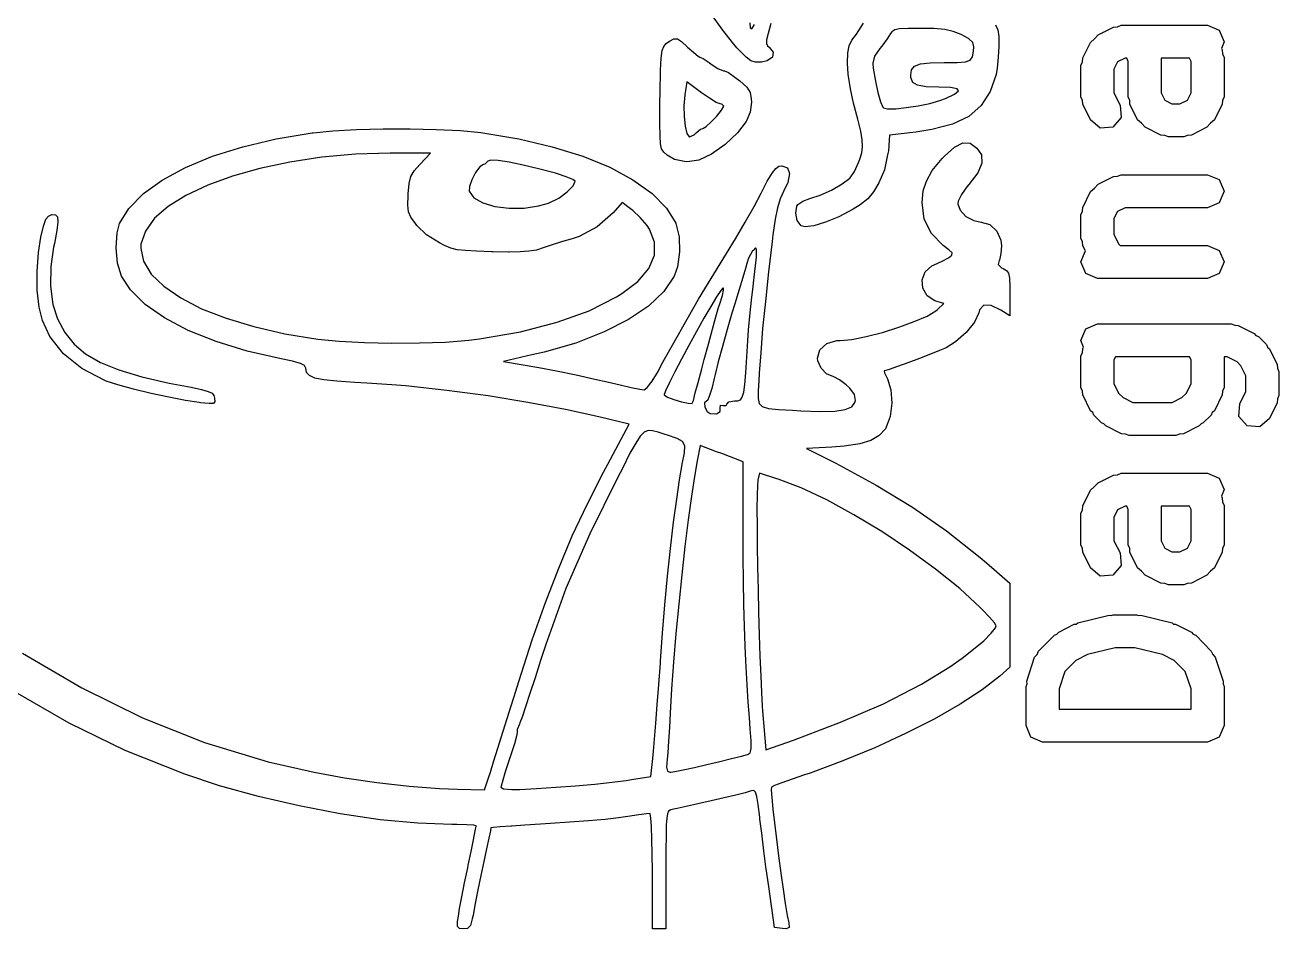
# Model space of a CAD drawing. Extents: x 93.8 to 150, y -109.7 to -90.2.
# Drawn here: x 105.381 to 109.18, y -109.698 to -106.959 of the extents above; entities that cross this region are included whole.
import ezdxf

# ---------------------------------------------------------------- set-up
doc = ezdxf.new("R2010")
doc.units = 0
doc.layers.add('BLACK', color=7, linetype='CONTINUOUS')

msp = doc.modelspace()

# ---------------------------------------------------------------- linework, layer by layer
at = {"layer": 'BLACK', "linetype": 'CONTINUOUS'}
for p, q in [((107.495, -106.975), (107.451, -106.913)), ((107.577, -106.953), (107.578, -106.968)), ((107.583, -106.971), (107.591, -106.958)), ((107.641, -106.955), (107.633, -106.985)), ((107.9, -106.987), (107.921, -106.954)), ((108.321, -106.959), (108.328, -106.974)), ((108.679, -106.966), (108.691, -106.965)), ((108.691, -106.965), (108.702, -106.96)), ((108.702, -106.96), (108.964, -106.96)), ((108.964, -106.96), (108.999, -106.975)), ((107.334, -107.008), (107.347, -107.001)), ((107.347, -107.001), (107.358, -107.001)), ((107.358, -107.001), (107.37, -107.009)), ((107.525, -107.012), (107.495, -106.975)), ((107.578, -106.968), (107.579, -106.969)), ((107.579, -106.969), (107.583, -106.971)), ((107.633, -106.985), (107.628, -107.004)), ((107.886, -107.005), (107.9, -106.987)), ((107.993, -107.001), (107.977, -107.023)), ((108.003, -106.985), (107.993, -107.001)), ((108.007, -106.98), (108.003, -106.985)), ((108.016, -106.974), (108.007, -106.98)), ((108.031, -106.971), (108.016, -106.974)), ((108.057, -106.97), (108.031, -106.971)), ((108.095, -106.97), (108.057, -106.97)), ((108.135, -106.97), (108.095, -106.97)), ((108.168, -106.973), (108.135, -106.97)), ((108.193, -106.979), (108.168, -106.973)), ((108.217, -106.988), (108.193, -106.979)), ((108.24, -107), (108.217, -106.988)), ((108.253, -107.012), (108.24, -107)), ((108.328, -106.974), (108.331, -106.994)), ((108.331, -106.994), (108.331, -107.023)), ((108.609, -107.012), (108.621, -107.001)), ((108.621, -107.001), (108.632, -106.989)), ((108.632, -106.989), (108.679, -106.966)), ((108.999, -106.975), (109.014, -107.01)), ((107.309, -107.06), (107.312, -107.037)), ((107.312, -107.037), (107.317, -107.024)), ((107.317, -107.024), (107.324, -107.015)), ((107.324, -107.015), (107.334, -107.008)), ((107.37, -107.009), (107.388, -107.026)), ((107.388, -107.026), (107.407, -107.043)), ((107.538, -107.028), (107.525, -107.012)), ((107.546, -107.037), (107.538, -107.028)), ((107.566, -107.057), (107.546, -107.037)), ((107.628, -107.004), (107.628, -107.015)), ((107.628, -107.015), (107.631, -107.022)), ((107.631, -107.022), (107.636, -107.026)), ((107.636, -107.026), (107.648, -107.042)), ((107.874, -107.044), (107.878, -107.022)), ((107.878, -107.022), (107.886, -107.005)), ((107.971, -107.03), (107.955, -107.054)), ((107.977, -107.023), (107.971, -107.03)), ((108.252, -107.056), (108.255, -107.039)), ((108.256, -107.025), (108.253, -107.012)), ((108.255, -107.039), (108.256, -107.025)), ((108.331, -107.023), (108.329, -107.057)), ((108.586, -107.059), (108.609, -107.012)), ((109.014, -107.01), (109.006, -107.03)), ((109.006, -107.03), (109.008, -107.035)), ((109.008, -107.035), (109.009, -107.047)), ((107.307, -107.096), (107.309, -107.06)), ((107.407, -107.043), (107.421, -107.054)), ((107.421, -107.054), (107.426, -107.057)), ((107.426, -107.057), (107.436, -107.061)), ((107.436, -107.061), (107.454, -107.073)), ((107.454, -107.073), (107.46, -107.078)), ((107.46, -107.078), (107.48, -107.091)), ((107.58, -107.068), (107.566, -107.057)), ((107.583, -107.069), (107.58, -107.068)), ((107.594, -107.072), (107.583, -107.069)), ((107.612, -107.072), (107.594, -107.072)), ((107.63, -107.068), (107.612, -107.072)), ((107.646, -107.057), (107.63, -107.068)), ((107.648, -107.042), (107.646, -107.057)), ((107.873, -107.075), (107.874, -107.044)), ((107.875, -107.108), (107.873, -107.075)), ((107.955, -107.054), (107.95, -107.075)), ((107.95, -107.075), (107.951, -107.09)), ((108.076, -107.084), (108.094, -107.077)), ((108.094, -107.077), (108.123, -107.074)), ((108.123, -107.074), (108.166, -107.073)), ((108.166, -107.073), (108.166, -107.073)), ((108.166, -107.073), (108.205, -107.073)), ((108.205, -107.073), (108.23, -107.071)), ((108.23, -107.071), (108.245, -107.066)), ((108.245, -107.066), (108.252, -107.056)), ((108.329, -107.057), (108.326, -107.09)), ((108.58, -107.082), (108.585, -107.071)), ((108.585, -107.071), (108.586, -107.059)), ((108.691, -107.071), (108.68, -107.093)), ((108.714, -107.06), (108.691, -107.071)), ((108.719, -107.06), (108.714, -107.06)), ((108.723, -107.07), (108.719, -107.06)), ((108.723, -107.177), (108.723, -107.07)), ((108.823, -107.06), (108.823, -107.165)), ((108.909, -107.06), (108.823, -107.06)), ((108.914, -107.07), (108.909, -107.06)), ((108.914, -107.165), (108.914, -107.07)), ((109.009, -107.047), (109.014, -107.058)), ((109.014, -107.058), (109.014, -107.177)), ((107.305, -107.154), (107.306, -107.107)), ((107.306, -107.107), (107.307, -107.096)), ((107.48, -107.091), (107.497, -107.098)), ((107.497, -107.098), (107.5, -107.098)), ((107.5, -107.098), (107.513, -107.103)), ((107.513, -107.103), (107.532, -107.117)), ((107.532, -107.117), (107.547, -107.128)), ((107.882, -107.153), (107.875, -107.108)), ((107.951, -107.09), (107.958, -107.129)), ((108.065, -107.111), (108.067, -107.095)), ((108.065, -107.118), (108.065, -107.111)), ((108.067, -107.095), (108.076, -107.084)), ((108.323, -107.109), (108.305, -107.161)), ((108.326, -107.09), (108.323, -107.109)), ((108.58, -107.177), (108.58, -107.082)), ((108.68, -107.093), (108.68, -107.165)), ((107.304, -107.205), (107.305, -107.154)), ((107.386, -107.131), (107.38, -107.171)), ((107.431, -107.165), (107.386, -107.131)), ((107.547, -107.128), (107.568, -107.148)), ((107.568, -107.148), (107.578, -107.164)), ((107.891, -107.196), (107.882, -107.153)), ((107.958, -107.129), (107.965, -107.164)), ((108.071, -107.133), (108.065, -107.118)), ((108.085, -107.142), (108.071, -107.133)), ((108.111, -107.147), (108.085, -107.142)), ((108.15, -107.148), (108.111, -107.147)), ((108.185, -107.149), (108.15, -107.148)), ((108.205, -107.153), (108.185, -107.149)), ((108.209, -107.159), (108.205, -107.153)), ((107.38, -107.171), (107.377, -107.204)), ((107.455, -107.181), (107.431, -107.165)), ((107.475, -107.194), (107.455, -107.181)), ((107.578, -107.164), (107.581, -107.183)), ((107.582, -107.193), (107.578, -107.223)), ((107.581, -107.183), (107.582, -107.193)), ((107.965, -107.164), (107.973, -107.192)), ((107.973, -107.192), (107.98, -107.208)), ((108.122, -107.197), (108.153, -107.188)), ((108.153, -107.188), (108.17, -107.182)), ((108.17, -107.182), (108.197, -107.169)), ((108.197, -107.169), (108.209, -107.159)), ((108.305, -107.161), (108.278, -107.203)), ((108.585, -107.188), (108.58, -107.177)), ((108.586, -107.199), (108.585, -107.188)), ((108.68, -107.165), (108.699, -107.202)), ((108.728, -107.188), (108.723, -107.177)), ((108.728, -107.199), (108.728, -107.188)), ((108.823, -107.165), (108.834, -107.187)), ((108.834, -107.187), (108.856, -107.198)), ((108.88, -107.198), (108.903, -107.187)), ((108.903, -107.187), (108.914, -107.165)), ((109.009, -107.188), (109.008, -107.199)), ((109.014, -107.177), (109.009, -107.188)), ((107.304, -107.252), (107.304, -107.205)), ((107.377, -107.204), (107.378, -107.237)), ((107.487, -107.198), (107.475, -107.194)), ((107.477, -107.235), (107.491, -107.217)), ((107.492, -107.199), (107.487, -107.198)), ((107.491, -107.217), (107.498, -107.205)), ((107.498, -107.205), (107.492, -107.199)), ((107.498, -107.205), (107.498, -107.205)), ((107.578, -107.223), (107.567, -107.25)), ((107.904, -107.245), (107.891, -107.196)), ((107.98, -107.208), (107.982, -107.21)), ((107.982, -107.21), (107.994, -107.213)), ((107.994, -107.213), (108.019, -107.213)), ((108.019, -107.213), (108.051, -107.209)), ((108.051, -107.209), (108.087, -107.204)), ((108.087, -107.204), (108.122, -107.197)), ((108.278, -107.203), (108.241, -107.236)), ((108.609, -107.247), (108.586, -107.199)), ((108.699, -107.202), (108.702, -107.24)), ((108.752, -107.247), (108.728, -107.199)), ((108.856, -107.198), (108.88, -107.198)), ((109.008, -107.199), (108.985, -107.247)), ((107.304, -107.259), (107.304, -107.252)), ((107.305, -107.295), (107.304, -107.259)), ((107.378, -107.237), (107.381, -107.266)), ((107.381, -107.266), (107.386, -107.288)), ((107.435, -107.273), (107.445, -107.267)), ((107.445, -107.267), (107.46, -107.253)), ((107.46, -107.253), (107.477, -107.235)), ((107.566, -107.252), (107.54, -107.286)), ((107.567, -107.25), (107.566, -107.252)), ((107.913, -107.281), (107.904, -107.245)), ((108.191, -107.26), (108.129, -107.276)), ((108.241, -107.236), (108.191, -107.26)), ((108.638, -107.272), (108.609, -107.247)), ((108.677, -107.269), (108.638, -107.272)), ((108.702, -107.24), (108.677, -107.269)), ((108.764, -107.257), (108.752, -107.247)), ((108.775, -107.269), (108.764, -107.257)), ((108.822, -107.293), (108.775, -107.269)), ((108.962, -107.269), (108.915, -107.293)), ((108.973, -107.257), (108.962, -107.269)), ((108.985, -107.247), (108.973, -107.257)), ((106.041, -107.328), (106.142, -107.304)), ((106.142, -107.304), (106.251, -107.286)), ((106.251, -107.286), (106.254, -107.286)), ((106.254, -107.286), (106.314, -107.28)), ((106.314, -107.28), (106.386, -107.276)), ((106.386, -107.276), (106.466, -107.274)), ((106.466, -107.274), (106.548, -107.274)), ((106.548, -107.274), (106.627, -107.276)), ((106.627, -107.276), (106.701, -107.279)), ((106.701, -107.279), (106.762, -107.285)), ((106.762, -107.285), (106.768, -107.286)), ((106.768, -107.286), (106.877, -107.304)), ((106.877, -107.304), (106.978, -107.328)), ((107.307, -107.319), (107.305, -107.295)), ((107.386, -107.288), (107.393, -107.298)), ((107.393, -107.298), (107.394, -107.298)), ((107.394, -107.298), (107.408, -107.292)), ((107.408, -107.292), (107.415, -107.286)), ((107.415, -107.286), (107.428, -107.275)), ((107.428, -107.275), (107.435, -107.273)), ((107.54, -107.286), (107.502, -107.321)), ((107.917, -107.307), (107.913, -107.281)), ((107.918, -107.328), (107.917, -107.307)), ((108, -107.293), (107.997, -107.341)), ((108.08, -107.284), (108, -107.293)), ((108.129, -107.276), (108.08, -107.284)), ((108.834, -107.294), (108.822, -107.293)), ((108.845, -107.298), (108.834, -107.294)), ((108.892, -107.298), (108.845, -107.298)), ((108.903, -107.294), (108.892, -107.298)), ((108.915, -107.293), (108.903, -107.294)), ((105.949, -107.357), (106.041, -107.328)), ((106.978, -107.328), (107.071, -107.357)), ((107.31, -107.334), (107.307, -107.319)), ((107.317, -107.345), (107.31, -107.334)), ((107.327, -107.354), (107.317, -107.345)), ((107.502, -107.321), (107.461, -107.351)), ((107.916, -107.347), (107.918, -107.328)), ((107.997, -107.341), (107.994, -107.353)), ((108.167, -107.357), (108.197, -107.329)), ((108.197, -107.329), (108.222, -107.316)), ((108.222, -107.316), (108.245, -107.317)), ((108.245, -107.317), (108.265, -107.332)), ((108.265, -107.332), (108.279, -107.353)), ((105.867, -107.391), (105.949, -107.357)), ((106.184, -107.375), (106.093, -107.394)), ((106.281, -107.36), (106.184, -107.375)), ((106.383, -107.351), (106.281, -107.36)), ((106.488, -107.348), (106.383, -107.351)), ((106.61, -107.348), (106.488, -107.348)), ((106.56, -107.401), (106.577, -107.382)), ((106.577, -107.382), (106.578, -107.381)), ((106.578, -107.381), (106.61, -107.348)), ((106.77, -107.382), (106.759, -107.389)), ((106.774, -107.381), (106.77, -107.382)), ((106.783, -107.372), (106.774, -107.381)), ((106.792, -107.369), (106.783, -107.372)), ((106.815, -107.37), (106.792, -107.369)), ((106.848, -107.375), (106.815, -107.37)), ((106.89, -107.384), (106.848, -107.375)), ((107.071, -107.357), (107.153, -107.39)), ((107.349, -107.367), (107.327, -107.354)), ((107.384, -107.374), (107.349, -107.367)), ((107.394, -107.373), (107.384, -107.374)), ((107.423, -107.369), (107.394, -107.373)), ((107.461, -107.351), (107.423, -107.369)), ((107.894, -107.403), (107.906, -107.376)), ((107.906, -107.376), (107.91, -107.366)), ((107.91, -107.366), (107.916, -107.347)), ((107.994, -107.353), (107.985, -107.398)), ((108.13, -107.4), (108.16, -107.364)), ((108.16, -107.364), (108.167, -107.357)), ((108.28, -107.378), (108.268, -107.407)), ((108.279, -107.353), (108.28, -107.378)), ((105.797, -107.429), (105.867, -107.391)), ((106.01, -107.417), (105.935, -107.445)), ((106.093, -107.394), (106.01, -107.417)), ((106.545, -107.439), (106.55, -107.418)), ((106.55, -107.418), (106.56, -107.401)), ((106.746, -107.406), (106.735, -107.428)), ((106.759, -107.389), (106.746, -107.406)), ((106.937, -107.395), (106.89, -107.384)), ((106.988, -107.408), (106.937, -107.395)), ((106.994, -107.41), (106.988, -107.408)), ((107.021, -107.419), (106.994, -107.41)), ((107.041, -107.427), (107.021, -107.419)), ((107.153, -107.39), (107.223, -107.428)), ((107.63, -107.432), (107.645, -107.408)), ((107.645, -107.408), (107.656, -107.394)), ((107.656, -107.394), (107.665, -107.387)), ((107.665, -107.387), (107.674, -107.386)), ((107.674, -107.386), (107.691, -107.392)), ((107.691, -107.392), (107.697, -107.409)), ((107.697, -107.409), (107.692, -107.436)), ((107.881, -107.422), (107.894, -107.403)), ((107.985, -107.398), (107.968, -107.437)), ((108.112, -107.432), (108.13, -107.4)), ((108.268, -107.407), (108.241, -107.443)), ((108.632, -107.442), (108.679, -107.418)), ((108.679, -107.418), (108.691, -107.417)), ((108.691, -107.417), (108.702, -107.413)), ((108.702, -107.413), (108.964, -107.413)), ((108.964, -107.413), (108.999, -107.427)), ((105.74, -107.47), (105.797, -107.429)), ((105.935, -107.445), (105.869, -107.476)), ((106.542, -107.471), (106.545, -107.439)), ((106.728, -107.449), (106.727, -107.463)), ((106.735, -107.428), (106.728, -107.449)), ((107.024, -107.465), (107.042, -107.447)), ((107.048, -107.432), (107.041, -107.427)), ((107.042, -107.447), (107.048, -107.432)), ((107.223, -107.428), (107.281, -107.47)), ((107.611, -107.469), (107.63, -107.432)), ((107.692, -107.436), (107.679, -107.464)), ((107.825, -107.46), (107.857, -107.441)), ((107.857, -107.441), (107.88, -107.423)), ((107.88, -107.423), (107.881, -107.422)), ((107.968, -107.437), (107.952, -107.465)), ((108.102, -107.462), (108.112, -107.432)), ((108.235, -107.45), (108.218, -107.473)), ((108.241, -107.443), (108.235, -107.45)), ((108.609, -107.464), (108.621, -107.454)), ((108.621, -107.454), (108.632, -107.442)), ((108.999, -107.427), (109.014, -107.463)), ((105.696, -107.515), (105.74, -107.47)), ((105.869, -107.476), (105.815, -107.509)), ((106.541, -107.505), (106.542, -107.476)), ((106.542, -107.476), (106.542, -107.471)), ((106.727, -107.463), (106.741, -107.483)), ((106.741, -107.483), (106.768, -107.498)), ((106.967, -107.499), (106.998, -107.484)), ((106.998, -107.484), (107.024, -107.465)), ((107.19, -107.497), (107.163, -107.528)), ((107.216, -107.516), (107.19, -107.497)), ((107.281, -107.47), (107.325, -107.514)), ((107.59, -107.509), (107.611, -107.469)), ((107.669, -107.486), (107.661, -107.513)), ((107.679, -107.464), (107.669, -107.486)), ((107.723, -107.503), (107.738, -107.493)), ((107.738, -107.493), (107.759, -107.485)), ((107.759, -107.485), (107.79, -107.475)), ((107.79, -107.475), (107.825, -107.46)), ((107.935, -107.486), (107.911, -107.504)), ((107.952, -107.465), (107.935, -107.486)), ((108.099, -107.497), (108.102, -107.462)), ((108.105, -107.548), (108.099, -107.497)), ((108.099, -107.497), (108.099, -107.497)), ((108.208, -107.493), (108.207, -107.501)), ((108.218, -107.473), (108.208, -107.493)), ((108.586, -107.512), (108.609, -107.464)), ((109.014, -107.463), (108.999, -107.498)), ((105.452, -107.538), (105.461, -107.534)), ((105.461, -107.534), (105.463, -107.533)), ((105.463, -107.533), (105.474, -107.534)), ((105.474, -107.534), (105.48, -107.54)), ((105.668, -107.561), (105.696, -107.515)), ((105.815, -107.509), (105.774, -107.545)), ((106.543, -107.525), (106.541, -107.505)), ((106.55, -107.542), (106.543, -107.525)), ((106.768, -107.498), (106.805, -107.509)), ((106.805, -107.509), (106.848, -107.514)), ((106.848, -107.514), (106.893, -107.514)), ((106.893, -107.514), (106.937, -107.507)), ((106.937, -107.507), (106.967, -107.499)), ((107.163, -107.528), (107.115, -107.571)), ((107.223, -107.521), (107.216, -107.516)), ((107.245, -107.543), (107.223, -107.521)), ((107.325, -107.514), (107.353, -107.56)), ((107.563, -107.557), (107.59, -107.509)), ((107.661, -107.513), (107.654, -107.548)), ((107.716, -107.529), (107.72, -107.508)), ((107.721, -107.552), (107.716, -107.529)), ((107.72, -107.508), (107.723, -107.503)), ((107.89, -107.517), (107.847, -107.54)), ((107.911, -107.504), (107.89, -107.517)), ((108.207, -107.501), (108.214, -107.52)), ((108.214, -107.52), (108.232, -107.539)), ((108.58, -107.534), (108.585, -107.523)), ((108.58, -107.605), (108.58, -107.534)), ((108.585, -107.523), (108.586, -107.512)), ((108.691, -107.524), (108.68, -107.546)), ((108.714, -107.513), (108.691, -107.524)), ((108.964, -107.513), (108.714, -107.513)), ((108.999, -107.498), (108.964, -107.513)), ((105.429, -107.602), (105.437, -107.569)), ((105.437, -107.569), (105.444, -107.548)), ((105.444, -107.548), (105.452, -107.538)), ((105.481, -107.556), (105.478, -107.582)), ((105.48, -107.54), (105.481, -107.556)), ((105.66, -107.589), (105.668, -107.561)), ((105.774, -107.545), (105.746, -107.584)), ((106.564, -107.561), (106.55, -107.542)), ((106.568, -107.567), (106.564, -107.561)), ((106.598, -107.595), (106.568, -107.567)), ((107.115, -107.571), (107.06, -107.6)), ((107.266, -107.567), (107.245, -107.543)), ((107.273, -107.578), (107.266, -107.567)), ((107.353, -107.56), (107.353, -107.561)), ((107.353, -107.561), (107.363, -107.601)), ((107.534, -107.607), (107.563, -107.557)), ((107.654, -107.548), (107.647, -107.595)), ((107.733, -107.568), (107.721, -107.552)), ((107.745, -107.571), (107.733, -107.568)), ((107.771, -107.568), (107.745, -107.571)), ((107.806, -107.557), (107.771, -107.568)), ((107.847, -107.54), (107.806, -107.557)), ((108.127, -107.591), (108.105, -107.548)), ((108.232, -107.539), (108.256, -107.552)), ((108.256, -107.552), (108.278, -107.557)), ((108.278, -107.557), (108.304, -107.564)), ((108.304, -107.564), (108.325, -107.584)), ((108.68, -107.546), (108.68, -107.594)), ((105.422, -107.649), (105.429, -107.602)), ((105.478, -107.582), (105.471, -107.621)), ((105.657, -107.634), (105.66, -107.589)), ((105.746, -107.584), (105.732, -107.623)), ((106.637, -107.619), (106.598, -107.595)), ((107.039, -107.607), (107.01, -107.615)), ((107.06, -107.6), (107.039, -107.607)), ((107.288, -107.617), (107.273, -107.578)), ((107.363, -107.601), (107.364, -107.647)), ((107.506, -107.652), (107.534, -107.607)), ((107.647, -107.595), (107.645, -107.615)), ((108.163, -107.627), (108.127, -107.591)), ((108.325, -107.584), (108.338, -107.611)), ((108.338, -107.611), (108.34, -107.628)), ((108.585, -107.616), (108.58, -107.605)), ((108.68, -107.594), (108.695, -107.623)), ((105.418, -107.706), (105.422, -107.649)), ((105.468, -107.632), (105.46, -107.691)), ((105.471, -107.621), (105.468, -107.632)), ((105.661, -107.681), (105.657, -107.634)), ((105.732, -107.623), (105.732, -107.636)), ((105.732, -107.636), (105.74, -107.675)), ((106.652, -107.627), (106.637, -107.619)), ((106.671, -107.635), (106.652, -107.627)), ((106.691, -107.64), (106.671, -107.635)), ((106.716, -107.643), (106.691, -107.64)), ((106.749, -107.645), (106.716, -107.643)), ((106.795, -107.647), (106.749, -107.645)), ((106.799, -107.647), (106.795, -107.647)), ((106.846, -107.648), (106.799, -107.647)), ((106.848, -107.648), (106.846, -107.648)), ((106.881, -107.647), (106.848, -107.648)), ((106.908, -107.645), (106.881, -107.647)), ((106.931, -107.641), (106.908, -107.645)), ((106.954, -107.633), (106.931, -107.641)), ((106.975, -107.626), (106.954, -107.633)), ((107.01, -107.615), (106.975, -107.626)), ((107.288, -107.657), (107.288, -107.617)), ((107.364, -107.647), (107.358, -107.692)), ((107.585, -107.644), (107.573, -107.666)), ((107.587, -107.642), (107.585, -107.644)), ((107.594, -107.634), (107.587, -107.642)), ((107.597, -107.638), (107.594, -107.634)), ((107.597, -107.657), (107.597, -107.638)), ((107.645, -107.615), (107.634, -107.707)), ((108.18, -107.64), (108.163, -107.627)), ((108.19, -107.65), (108.18, -107.64)), ((108.34, -107.628), (108.338, -107.652)), ((108.58, -107.677), (108.594, -107.644)), ((108.586, -107.628), (108.585, -107.616)), ((108.594, -107.644), (108.586, -107.628)), ((108.695, -107.623), (108.699, -107.627)), ((108.699, -107.627), (108.964, -107.627)), ((108.964, -107.627), (108.999, -107.642)), ((108.999, -107.642), (109.014, -107.677)), ((105.674, -107.72), (105.661, -107.681)), ((105.74, -107.675), (105.763, -107.714)), ((107.271, -107.697), (107.288, -107.657)), ((107.422, -107.79), (107.506, -107.652)), ((107.568, -107.682), (107.564, -107.697)), ((107.573, -107.666), (107.568, -107.682)), ((107.594, -107.689), (107.597, -107.663)), ((107.597, -107.663), (107.597, -107.657)), ((108.128, -107.689), (108.136, -107.686)), ((108.136, -107.686), (108.16, -107.675)), ((108.16, -107.675), (108.179, -107.665)), ((108.179, -107.665), (108.189, -107.657)), ((108.189, -107.657), (108.19, -107.65)), ((108.332, -107.673), (108.329, -107.685)), ((108.329, -107.685), (108.34, -107.695)), ((108.333, -107.672), (108.332, -107.673)), ((108.338, -107.652), (108.333, -107.672)), ((108.595, -107.712), (108.58, -107.677)), ((109.014, -107.677), (108.999, -107.712)), ((105.418, -107.763), (105.418, -107.706)), ((105.46, -107.691), (105.459, -107.751)), ((105.701, -107.762), (105.674, -107.72)), ((105.763, -107.714), (105.802, -107.751)), ((107.238, -107.736), (107.271, -107.697)), ((107.348, -107.72), (107.317, -107.767)), ((107.358, -107.692), (107.348, -107.72)), ((107.556, -107.724), (107.545, -107.761)), ((107.564, -107.697), (107.556, -107.724)), ((107.586, -107.761), (107.59, -107.723)), ((107.59, -107.723), (107.594, -107.689)), ((107.634, -107.707), (107.625, -107.797)), ((108.099, -107.731), (108.108, -107.707)), ((108.108, -107.707), (108.128, -107.689)), ((108.34, -107.695), (108.345, -107.697)), ((108.345, -107.697), (108.355, -107.703)), ((108.355, -107.703), (108.361, -107.711)), ((108.361, -107.711), (108.364, -107.726)), ((108.63, -107.727), (108.595, -107.712)), ((108.999, -107.712), (108.964, -107.727)), ((105.424, -107.814), (105.418, -107.763)), ((105.459, -107.751), (105.466, -107.806)), ((105.745, -107.806), (105.701, -107.762)), ((105.802, -107.751), (105.853, -107.786)), ((107.189, -107.773), (107.238, -107.736)), ((107.495, -107.757), (107.489, -107.764)), ((107.494, -107.779), (107.497, -107.763)), ((107.497, -107.757), (107.495, -107.757)), ((107.497, -107.763), (107.497, -107.757)), ((107.545, -107.761), (107.532, -107.804)), ((107.583, -107.784), (107.586, -107.761)), ((108.101, -107.757), (108.099, -107.731)), ((108.114, -107.78), (108.101, -107.757)), ((108.364, -107.726), (108.365, -107.752)), ((108.365, -107.752), (108.365, -107.773)), ((108.964, -107.727), (108.63, -107.727)), ((105.853, -107.786), (105.916, -107.819)), ((107.09, -107.825), (107.173, -107.783)), ((107.173, -107.783), (107.189, -107.773)), ((107.317, -107.767), (107.27, -107.811)), ((107.31, -107.988), (107.422, -107.79)), ((107.476, -107.783), (107.459, -107.812)), ((107.489, -107.764), (107.476, -107.783)), ((107.485, -107.807), (107.494, -107.779)), ((107.578, -107.831), (107.583, -107.784)), ((107.625, -107.797), (107.616, -107.879)), ((108.138, -107.795), (108.114, -107.78)), ((108.165, -107.803), (108.138, -107.795)), ((108.365, -107.773), (108.365, -107.84)), ((105.434, -107.855), (105.424, -107.814)), ((105.466, -107.806), (105.48, -107.85)), ((105.804, -107.847), (105.745, -107.806)), ((105.916, -107.819), (105.991, -107.848)), ((106.993, -107.86), (107.09, -107.825)), ((107.27, -107.811), (107.21, -107.852)), ((107.459, -107.812), (107.438, -107.848)), ((107.474, -107.843), (107.482, -107.815)), ((107.482, -107.815), (107.485, -107.807)), ((107.523, -107.832), (107.508, -107.882)), ((107.532, -107.804), (107.523, -107.832)), ((107.573, -107.883), (107.578, -107.831)), ((108.114, -107.841), (108.141, -107.825)), ((108.141, -107.825), (108.146, -107.821)), ((108.146, -107.821), (108.165, -107.803)), ((108.271, -107.831), (108.258, -107.86)), ((108.273, -107.822), (108.271, -107.831)), ((108.286, -107.808), (108.273, -107.822)), ((108.308, -107.809), (108.286, -107.808)), ((108.338, -107.823), (108.308, -107.809)), ((108.365, -107.84), (108.338, -107.823)), ((105.456, -107.903), (105.434, -107.855)), ((105.48, -107.85), (105.502, -107.891)), ((105.876, -107.885), (105.804, -107.847)), ((105.991, -107.848), (106.075, -107.873)), ((106.075, -107.873), (106.168, -107.895)), ((106.882, -107.889), (106.993, -107.86)), ((107.21, -107.852), (107.136, -107.889)), ((107.438, -107.848), (107.416, -107.888)), ((107.464, -107.881), (107.474, -107.843)), ((107.979, -107.891), (108.029, -107.875)), ((108.029, -107.875), (108.075, -107.858)), ((108.075, -107.858), (108.114, -107.841)), ((108.258, -107.86), (108.233, -107.891)), ((108.595, -107.88), (108.63, -107.865)), ((108.63, -107.865), (109.035, -107.865)), ((109.035, -107.865), (109.046, -107.869)), ((109.046, -107.869), (109.057, -107.87)), ((109.057, -107.87), (109.105, -107.894)), ((105.498, -107.956), (105.456, -107.903)), ((105.502, -107.891), (105.53, -107.926)), ((105.96, -107.918), (105.876, -107.885)), ((106.168, -107.895), (106.268, -107.911)), ((106.268, -107.911), (106.333, -107.917)), ((106.655, -107.92), (106.726, -107.914)), ((106.726, -107.914), (106.758, -107.91)), ((106.758, -107.91), (106.882, -107.889)), ((107.136, -107.889), (107.05, -107.923)), ((107.416, -107.888), (107.392, -107.93)), ((107.452, -107.926), (107.464, -107.881)), ((107.508, -107.882), (107.494, -107.933)), ((107.57, -107.932), (107.573, -107.883)), ((107.616, -107.879), (107.61, -107.953)), ((107.81, -107.924), (107.841, -107.915)), ((107.841, -107.915), (107.851, -107.915)), ((107.851, -107.915), (107.886, -107.912)), ((107.886, -107.912), (107.93, -107.903)), ((107.93, -107.903), (107.979, -107.891)), ((108.233, -107.891), (108.2, -107.919)), ((108.58, -107.915), (108.595, -107.88)), ((108.588, -107.935), (108.58, -107.915)), ((109.105, -107.894), (109.11, -107.9)), ((109.11, -107.9), (109.118, -107.903)), ((109.118, -107.903), (109.142, -107.927)), ((105.53, -107.926), (105.565, -107.956)), ((106.054, -107.947), (105.96, -107.918)), ((106.157, -107.971), (106.054, -107.947)), ((106.333, -107.917), (106.41, -107.921)), ((106.41, -107.921), (106.493, -107.923)), ((106.493, -107.923), (106.576, -107.922)), ((106.576, -107.922), (106.655, -107.92)), ((106.954, -107.951), (106.917, -107.959)), ((107.05, -107.923), (106.954, -107.951)), ((107.392, -107.93), (107.37, -107.972)), ((107.439, -107.973), (107.452, -107.926)), ((107.494, -107.933), (107.481, -107.98)), ((107.568, -107.965), (107.57, -107.932)), ((107.61, -107.953), (107.605, -108.014)), ((107.782, -107.969), (107.789, -107.943)), ((107.789, -107.943), (107.81, -107.924)), ((108.152, -107.945), (108.124, -107.957)), ((108.172, -107.937), (108.152, -107.945)), ((108.2, -107.919), (108.172, -107.937)), ((108.58, -107.963), (108.585, -107.952)), ((108.585, -107.952), (108.586, -107.94)), ((108.586, -107.94), (108.588, -107.935)), ((109.142, -107.927), (109.145, -107.935)), ((109.145, -107.935), (109.151, -107.94)), ((109.151, -107.94), (109.175, -107.988)), ((105.553, -108), (105.498, -107.956)), ((105.565, -107.956), (105.61, -107.982)), ((105.61, -107.982), (105.666, -108.004)), ((106.192, -107.978), (106.157, -107.971)), ((106.216, -107.985), (106.192, -107.978)), ((106.228, -107.991), (106.216, -107.985)), ((106.232, -107.999), (106.228, -107.991)), ((106.917, -107.959), (106.831, -107.979)), ((106.831, -107.979), (106.938, -107.997)), ((107.299, -108.009), (107.31, -107.988)), ((107.37, -107.972), (107.35, -108.01)), ((107.432, -108.001), (107.439, -107.973)), ((107.481, -107.98), (107.472, -108.018)), ((107.565, -108.013), (107.568, -107.965)), ((107.783, -107.977), (107.782, -107.969)), ((107.793, -107.999), (107.783, -107.977)), ((108.056, -107.983), (108.024, -107.994)), ((108.091, -107.97), (108.056, -107.983)), ((108.124, -107.957), (108.091, -107.97)), ((108.58, -108.058), (108.58, -107.963)), ((108.685, -107.965), (108.68, -107.974)), ((108.68, -107.974), (108.68, -108.046)), ((108.909, -107.965), (108.685, -107.965)), ((108.914, -107.974), (108.909, -107.965)), ((108.914, -108.046), (108.914, -107.974)), ((109.023, -107.965), (109.014, -107.965)), ((109.014, -107.965), (109.014, -108.058)), ((109.053, -107.98), (109.023, -107.965)), ((109.065, -107.992), (109.053, -107.98)), ((109.175, -107.988), (109.176, -107.999)), ((105.621, -108.035), (105.553, -108)), ((105.666, -108.004), (105.735, -108.025)), ((105.735, -108.025), (105.818, -108.044)), ((106.234, -108.012), (106.232, -107.999)), ((106.232, -107.999), (106.232, -107.999)), ((106.243, -108.021), (106.234, -108.012)), ((106.259, -108.029), (106.243, -108.021)), ((106.287, -108.034), (106.259, -108.029)), ((106.938, -107.997), (106.991, -108.007)), ((106.991, -108.007), (107.051, -108.019)), ((107.051, -108.019), (107.108, -108.032)), ((107.281, -108.038), (107.299, -108.009)), ((107.35, -108.01), (107.334, -108.042)), ((107.421, -108.042), (107.432, -108.001)), ((107.472, -108.018), (107.469, -108.03)), ((107.562, -108.048), (107.565, -108.013)), ((107.605, -108.014), (107.604, -108.037)), ((107.809, -108.016), (107.793, -107.999)), ((107.827, -108.023), (107.809, -108.016)), ((107.832, -108.025), (107.827, -108.023)), ((107.849, -108.034), (107.832, -108.025)), ((107.985, -108.007), (107.984, -108.007)), ((107.984, -108.007), (107.985, -108.013)), ((107.999, -108.003), (107.985, -108.007)), ((107.985, -108.013), (107.993, -108.029)), ((107.993, -108.029), (107.994, -108.031)), ((108.024, -107.994), (107.999, -108.003)), ((109.08, -108.022), (109.065, -107.992)), ((109.08, -108.07), (109.08, -108.022)), ((109.176, -107.999), (109.18, -108.01)), ((109.18, -108.01), (109.18, -108.082)), ((105.627, -108.038), (105.621, -108.035)), ((105.663, -108.05), (105.627, -108.038)), ((105.71, -108.063), (105.663, -108.05)), ((105.763, -108.076), (105.71, -108.063)), ((105.818, -108.044), (105.84, -108.048)), ((105.84, -108.048), (105.885, -108.057)), ((105.885, -108.057), (105.916, -108.064)), ((105.916, -108.064), (105.936, -108.07)), ((106.326, -108.038), (106.287, -108.034)), ((106.38, -108.042), (106.326, -108.038)), ((106.417, -108.044), (106.38, -108.042)), ((106.493, -108.05), (106.417, -108.044)), ((106.535, -108.053), (106.493, -108.05)), ((106.659, -108.067), (106.535, -108.053)), ((106.784, -108.083), (106.659, -108.067)), ((107.108, -108.032), (107.145, -108.04)), ((107.145, -108.04), (107.184, -108.05)), ((107.184, -108.05), (107.218, -108.058)), ((107.218, -108.058), (107.244, -108.063)), ((107.244, -108.063), (107.257, -108.065)), ((107.257, -108.065), (107.266, -108.058)), ((107.257, -108.065), (107.257, -108.065)), ((107.266, -108.058), (107.281, -108.038)), ((107.323, -108.066), (107.318, -108.079)), ((107.334, -108.042), (107.323, -108.066)), ((107.412, -108.074), (107.421, -108.042)), ((107.462, -108.061), (107.454, -108.085)), ((107.469, -108.03), (107.462, -108.061)), ((107.559, -108.072), (107.562, -108.048)), ((107.604, -108.037), (107.602, -108.068)), ((107.869, -108.05), (107.849, -108.034)), ((107.88, -108.06), (107.869, -108.05)), ((107.894, -108.079), (107.88, -108.06)), ((107.994, -108.031), (108.004, -108.065)), ((108.004, -108.065), (108.007, -108.105)), ((108.585, -108.069), (108.58, -108.058)), ((108.68, -108.046), (108.695, -108.076)), ((108.899, -108.076), (108.914, -108.046)), ((109.014, -108.058), (109.009, -108.069)), ((105.817, -108.087), (105.763, -108.076)), ((105.867, -108.097), (105.817, -108.087)), ((105.909, -108.103), (105.867, -108.097)), ((105.913, -108.104), (105.909, -108.103)), ((105.939, -108.106), (105.913, -108.104)), ((105.936, -108.07), (105.948, -108.075)), ((105.948, -108.075), (105.953, -108.082)), ((105.956, -108.1), (105.952, -108.106)), ((105.953, -108.082), (105.955, -108.09)), ((105.955, -108.09), (105.956, -108.1)), ((106.905, -108.103), (106.784, -108.083)), ((107.019, -108.124), (106.905, -108.103)), ((107.318, -108.079), (107.318, -108.08)), ((107.318, -108.08), (107.328, -108.087)), ((107.328, -108.087), (107.347, -108.094)), ((107.347, -108.094), (107.37, -108.101)), ((107.37, -108.101), (107.39, -108.105)), ((107.39, -108.105), (107.402, -108.106)), ((107.402, -108.105), (107.406, -108.097)), ((107.402, -108.106), (107.402, -108.105)), ((107.406, -108.097), (107.412, -108.074)), ((107.447, -108.098), (107.44, -108.104)), ((107.44, -108.104), (107.441, -108.117)), ((107.449, -108.097), (107.447, -108.098)), ((107.454, -108.085), (107.449, -108.097)), ((107.507, -108.108), (107.514, -108.101)), ((107.514, -108.101), (107.531, -108.098)), ((107.531, -108.098), (107.541, -108.098)), ((107.541, -108.098), (107.549, -108.095)), ((107.549, -108.095), (107.554, -108.087)), ((107.554, -108.087), (107.559, -108.072)), ((107.602, -108.068), (107.602, -108.091)), ((107.602, -108.091), (107.605, -108.106)), ((107.886, -108.116), (107.895, -108.103)), ((107.897, -108.097), (107.894, -108.079)), ((107.895, -108.103), (107.897, -108.097)), ((108.007, -108.105), (108.002, -108.145)), ((108.586, -108.08), (108.585, -108.069)), ((108.609, -108.128), (108.586, -108.08)), ((108.695, -108.076), (108.708, -108.088)), ((108.708, -108.088), (108.737, -108.103)), ((108.737, -108.103), (108.857, -108.103)), ((108.857, -108.103), (108.886, -108.088)), ((108.886, -108.088), (108.899, -108.076)), ((109.008, -108.08), (108.985, -108.128)), ((109.009, -108.069), (109.008, -108.08)), ((109.062, -108.107), (109.08, -108.07)), ((109.175, -108.104), (109.151, -108.152)), ((109.176, -108.092), (109.175, -108.104)), ((109.18, -108.082), (109.176, -108.092)), ((105.952, -108.106), (105.939, -108.106)), ((107.12, -108.146), (107.019, -108.124)), ((107.441, -108.117), (107.448, -108.13)), ((107.448, -108.13), (107.457, -108.136)), ((107.457, -108.136), (107.476, -108.137)), ((107.476, -108.137), (107.487, -108.13)), ((107.487, -108.119), (107.488, -108.111)), ((107.487, -108.13), (107.487, -108.119)), ((107.488, -108.111), (107.495, -108.112)), ((107.495, -108.112), (107.505, -108.112)), ((107.505, -108.112), (107.507, -108.108)), ((107.605, -108.106), (107.615, -108.115)), ((107.615, -108.115), (107.634, -108.121)), ((107.634, -108.121), (107.664, -108.124)), ((107.664, -108.124), (107.706, -108.126)), ((107.706, -108.126), (107.732, -108.128)), ((107.732, -108.128), (107.791, -108.13)), ((107.791, -108.13), (107.835, -108.129)), ((107.835, -108.129), (107.866, -108.124)), ((107.866, -108.124), (107.886, -108.116)), ((108.616, -108.133), (108.609, -108.128)), ((108.619, -108.141), (108.616, -108.133)), ((108.643, -108.165), (108.619, -108.141)), ((108.975, -108.141), (108.951, -108.165)), ((108.978, -108.133), (108.975, -108.141)), ((108.985, -108.128), (108.978, -108.133)), ((109.059, -108.145), (109.062, -108.107)), ((107.212, -108.169), (107.12, -108.146)), ((107.147, -108.29), (107.212, -108.169)), ((107.99, -108.178), (107.988, -108.183)), ((108.002, -108.145), (107.99, -108.178)), ((108.65, -108.168), (108.643, -108.165)), ((108.656, -108.174), (108.65, -108.168)), ((108.703, -108.198), (108.656, -108.174)), ((108.938, -108.174), (108.891, -108.198)), ((108.944, -108.168), (108.938, -108.174)), ((108.951, -108.165), (108.944, -108.168)), ((109.084, -108.174), (109.059, -108.145)), ((109.122, -108.177), (109.084, -108.174)), ((109.151, -108.152), (109.122, -108.177)), ((107.245, -108.205), (107.232, -108.226)), ((107.257, -108.193), (107.245, -108.205)), ((107.269, -108.188), (107.257, -108.193)), ((107.282, -108.189), (107.269, -108.188)), ((107.299, -108.193), (107.282, -108.189)), ((107.321, -108.2), (107.299, -108.193)), ((107.328, -108.202), (107.321, -108.2)), ((107.357, -108.212), (107.328, -108.202)), ((107.373, -108.221), (107.357, -108.212)), ((107.944, -108.218), (107.91, -108.228)), ((107.969, -108.203), (107.944, -108.218)), ((107.988, -108.183), (107.969, -108.203)), ((108.715, -108.199), (108.703, -108.198)), ((108.726, -108.203), (108.715, -108.199)), ((108.868, -108.203), (108.726, -108.203)), ((108.879, -108.199), (108.868, -108.203)), ((108.891, -108.198), (108.879, -108.199)), ((107.214, -108.257), (107.192, -108.301)), ((107.232, -108.226), (107.214, -108.257)), ((107.372, -108.29), (107.379, -108.256)), ((107.38, -108.234), (107.373, -108.221)), ((107.379, -108.256), (107.38, -108.234)), ((107.427, -108.233), (107.418, -108.28)), ((107.476, -108.252), (107.427, -108.233)), ((107.492, -108.258), (107.476, -108.252)), ((107.826, -108.238), (107.749, -108.242)), ((107.749, -108.242), (107.838, -108.287)), ((107.863, -108.235), (107.826, -108.238)), ((107.91, -108.228), (107.863, -108.235)), ((107.134, -108.314), (107.147, -108.29)), ((107.364, -108.337), (107.372, -108.291)), ((107.372, -108.291), (107.372, -108.29)), ((107.418, -108.28), (107.409, -108.327)), ((107.557, -108.283), (107.492, -108.258)), ((107.557, -108.518), (107.557, -108.283)), ((107.838, -108.287), (107.96, -108.353)), ((107.084, -108.412), (107.134, -108.314)), ((107.176, -108.331), (107.092, -108.501)), ((107.192, -108.301), (107.176, -108.331)), ((107.409, -108.327), (107.402, -108.374)), ((107.606, -108.317), (107.601, -108.338)), ((107.659, -108.334), (107.606, -108.317)), ((108.632, -108.346), (108.679, -108.323)), ((108.679, -108.323), (108.691, -108.322)), ((108.691, -108.322), (108.702, -108.317)), ((108.702, -108.317), (108.964, -108.317)), ((108.964, -108.317), (108.999, -108.332)), ((108.999, -108.332), (109.014, -108.367)), ((107.356, -108.396), (107.364, -108.337)), ((107.6, -108.354), (107.599, -108.383)), ((107.601, -108.338), (107.6, -108.354)), ((107.663, -108.335), (107.659, -108.334)), ((107.733, -108.362), (107.663, -108.335)), ((107.81, -108.398), (107.733, -108.362)), ((107.96, -108.353), (108.07, -108.42)), ((108.586, -108.416), (108.609, -108.369)), ((108.609, -108.369), (108.621, -108.358)), ((108.621, -108.358), (108.632, -108.346)), ((109.014, -108.367), (109.006, -108.387)), ((107.346, -108.466), (107.356, -108.396)), ((107.4, -108.387), (107.39, -108.459)), ((107.402, -108.374), (107.4, -108.387)), ((107.599, -108.383), (107.598, -108.425)), ((107.892, -108.443), (107.81, -108.398)), ((109.006, -108.387), (109.008, -108.393)), ((109.008, -108.393), (109.009, -108.404)), ((109.009, -108.404), (109.014, -108.415)), ((107.039, -108.507), (107.084, -108.412)), ((107.598, -108.425), (107.599, -108.477)), ((107.977, -108.494), (107.892, -108.443)), ((108.07, -108.42), (108.173, -108.492)), ((108.58, -108.439), (108.585, -108.428)), ((108.58, -108.534), (108.58, -108.439)), ((108.585, -108.428), (108.586, -108.416)), ((108.691, -108.428), (108.68, -108.451)), ((108.714, -108.417), (108.691, -108.428)), ((108.719, -108.417), (108.714, -108.417)), ((108.723, -108.427), (108.719, -108.417)), ((108.723, -108.534), (108.723, -108.427)), ((108.823, -108.417), (108.823, -108.522)), ((108.909, -108.417), (108.823, -108.417)), ((108.914, -108.427), (108.909, -108.417)), ((108.914, -108.522), (108.914, -108.427)), ((109.014, -108.415), (109.014, -108.534)), ((107.337, -108.545), (107.346, -108.466)), ((107.39, -108.459), (107.38, -108.539)), ((107.599, -108.477), (107.599, -108.536)), ((108.68, -108.451), (108.68, -108.522)), ((106.998, -108.605), (107.039, -108.507)), ((107.092, -108.501), (107.02, -108.667)), ((107.557, -108.571), (107.557, -108.518)), ((108.061, -108.55), (107.977, -108.494)), ((108.173, -108.492), (108.275, -108.573)), ((108.68, -108.522), (108.699, -108.559)), ((108.823, -108.522), (108.834, -108.544)), ((108.903, -108.544), (108.914, -108.522)), ((107.328, -108.629), (107.337, -108.545)), ((107.38, -108.539), (107.371, -108.625)), ((107.599, -108.536), (107.6, -108.601)), ((108.14, -108.608), (108.061, -108.55)), ((108.585, -108.545), (108.58, -108.534)), ((108.586, -108.556), (108.585, -108.545)), ((108.609, -108.604), (108.586, -108.556)), ((108.699, -108.559), (108.702, -108.597)), ((108.728, -108.545), (108.723, -108.534)), ((108.728, -108.556), (108.728, -108.545)), ((108.752, -108.604), (108.728, -108.556)), ((108.834, -108.544), (108.856, -108.555)), ((108.856, -108.555), (108.88, -108.555)), ((108.88, -108.555), (108.903, -108.544)), ((109.008, -108.556), (108.985, -108.604)), ((109.009, -108.545), (109.008, -108.556)), ((109.014, -108.534), (109.009, -108.545)), ((107.558, -108.643), (107.557, -108.571)), ((108.275, -108.573), (108.294, -108.589)), ((108.294, -108.589), (108.365, -108.65)), ((108.702, -108.597), (108.677, -108.626)), ((106.958, -108.709), (106.998, -108.605)), ((107.32, -108.716), (107.328, -108.629)), ((107.371, -108.625), (107.362, -108.714)), ((107.6, -108.601), (107.602, -108.67)), ((108.213, -108.667), (108.14, -108.608)), ((108.638, -108.629), (108.609, -108.604)), ((108.677, -108.626), (108.638, -108.629)), ((108.764, -108.614), (108.752, -108.604)), ((108.775, -108.626), (108.764, -108.614)), ((108.822, -108.65), (108.775, -108.626)), ((108.962, -108.626), (108.915, -108.65)), ((108.973, -108.614), (108.962, -108.626)), ((108.985, -108.604), (108.973, -108.614)), ((107.02, -108.667), (106.959, -108.836)), ((107.559, -108.715), (107.558, -108.643)), ((107.602, -108.67), (107.603, -108.739)), ((108.275, -108.724), (108.213, -108.667)), ((108.365, -108.65), (108.365, -108.905)), ((108.834, -108.651), (108.822, -108.65)), ((108.845, -108.655), (108.834, -108.651)), ((108.892, -108.655), (108.845, -108.655)), ((108.903, -108.651), (108.892, -108.655)), ((108.915, -108.65), (108.903, -108.651)), ((106.918, -108.822), (106.958, -108.709)), ((107.313, -108.802), (107.32, -108.716)), ((107.362, -108.714), (107.353, -108.803)), ((107.561, -108.782), (107.559, -108.715)), ((107.603, -108.739), (107.605, -108.807)), ((108.282, -108.731), (108.275, -108.724)), ((108.303, -108.753), (108.282, -108.731)), ((108.571, -108.771), (108.666, -108.747)), ((108.666, -108.747), (108.672, -108.748)), ((108.672, -108.748), (108.678, -108.746)), ((108.678, -108.746), (108.749, -108.746)), ((108.749, -108.746), (108.755, -108.748)), ((108.755, -108.748), (108.762, -108.747)), ((108.762, -108.747), (108.857, -108.771)), ((107.563, -108.84), (107.561, -108.782)), ((108.318, -108.771), (108.303, -108.753)), ((108.308, -108.802), (108.321, -108.786)), ((108.323, -108.78), (108.318, -108.771)), ((108.321, -108.786), (108.323, -108.78)), ((108.513, -108.799), (108.56, -108.775)), ((108.56, -108.775), (108.566, -108.775)), ((108.566, -108.775), (108.571, -108.771)), ((108.857, -108.771), (108.861, -108.775)), ((108.861, -108.775), (108.867, -108.775)), ((108.867, -108.775), (108.915, -108.799)), ((106.877, -108.948), (106.918, -108.822)), ((107.306, -108.886), (107.313, -108.802)), ((107.353, -108.803), (107.346, -108.89)), ((107.605, -108.807), (107.607, -108.872)), ((108.255, -108.85), (108.286, -108.825)), ((108.286, -108.825), (108.308, -108.802)), ((108.452, -108.856), (108.5, -108.808)), ((108.5, -108.808), (108.507, -108.805)), ((108.507, -108.805), (108.513, -108.799)), ((108.915, -108.799), (108.92, -108.805)), ((108.92, -108.805), (108.928, -108.808)), ((108.928, -108.808), (108.975, -108.856)), ((105.374, -108.863), (105.553, -108.968)), ((106.959, -108.836), (106.943, -108.885)), ((107.565, -108.886), (107.563, -108.84)), ((108.22, -108.878), (108.255, -108.85)), ((108.448, -108.867), (108.452, -108.856)), ((108.684, -108.846), (108.6, -108.867)), ((108.743, -108.846), (108.684, -108.846)), ((108.827, -108.867), (108.743, -108.846)), ((108.975, -108.856), (108.98, -108.867)), ((106.943, -108.885), (106.927, -108.937)), ((107.301, -108.957), (107.306, -108.893)), ((107.306, -108.893), (107.306, -108.886)), ((107.346, -108.89), (107.34, -108.971)), ((107.566, -108.904), (107.565, -108.886)), ((107.607, -108.872), (107.61, -108.931)), ((108.183, -108.904), (108.22, -108.878)), ((108.416, -108.947), (108.44, -108.875)), ((108.44, -108.875), (108.448, -108.867)), ((108.565, -108.885), (108.531, -108.918)), ((108.6, -108.867), (108.565, -108.885)), ((108.863, -108.885), (108.827, -108.867)), ((108.896, -108.918), (108.863, -108.885)), ((108.98, -108.867), (108.987, -108.875)), ((108.987, -108.875), (109.011, -108.947)), ((106.927, -108.937), (106.911, -108.985)), ((107.569, -108.958), (107.566, -108.904)), ((107.61, -108.931), (107.612, -108.982)), ((108.097, -108.956), (108.183, -108.904)), ((108.334, -108.932), (108.281, -108.974)), ((108.365, -108.905), (108.334, -108.932)), ((108.531, -108.918), (108.514, -108.971)), ((108.914, -108.971), (108.896, -108.918)), ((105.553, -108.968), (105.737, -109.058)), ((106.848, -109.041), (106.868, -108.978)), ((106.868, -108.978), (106.877, -108.948)), ((107.296, -109.019), (107.301, -108.957)), ((107.34, -108.971), (107.336, -109.044)), ((107.572, -109.011), (107.569, -108.958)), ((107.982, -109.016), (108.097, -108.956)), ((108.281, -108.974), (108.214, -109.017)), ((108.414, -108.963), (108.417, -108.955)), ((108.414, -109.082), (108.414, -108.963)), ((108.417, -108.955), (108.416, -108.947)), ((108.514, -108.971), (108.514, -109.032)), ((108.914, -109.032), (108.914, -108.971)), ((109.011, -108.947), (109.011, -108.955)), ((109.011, -108.955), (109.014, -108.963)), ((109.014, -108.963), (109.014, -109.082)), ((105.515, -109.075), (105.35, -108.98)), ((106.911, -108.985), (106.898, -109.025)), ((107.576, -109.057), (107.572, -109.011)), ((107.612, -108.982), (107.615, -109.023)), ((107.852, -109.072), (107.982, -109.016)), ((106.83, -109.099), (106.848, -109.041)), ((106.898, -109.025), (106.887, -109.056)), ((107.292, -109.075), (107.296, -109.019)), ((107.336, -109.044), (107.334, -109.088)), ((107.615, -109.023), (107.616, -109.037)), ((107.616, -109.037), (107.626, -109.155)), ((108.214, -109.017), (108.136, -109.062)), ((108.514, -109.032), (108.914, -109.032)), ((105.685, -109.157), (105.515, -109.075)), ((105.737, -109.058), (105.925, -109.133)), ((106.879, -109.078), (106.872, -109.094)), ((106.88, -109.074), (106.879, -109.078)), ((106.887, -109.056), (106.88, -109.074)), ((107.288, -109.123), (107.292, -109.075)), ((107.334, -109.088), (107.331, -109.129)), ((107.578, -109.092), (107.576, -109.057)), ((107.581, -109.128), (107.578, -109.092)), ((107.709, -109.126), (107.852, -109.072)), ((108.136, -109.062), (108.049, -109.106)), ((108.428, -109.117), (108.414, -109.082)), ((109.014, -109.082), (108.999, -109.117)), ((106.814, -109.15), (106.83, -109.099)), ((106.87, -109.114), (106.864, -109.137)), ((106.872, -109.103), (106.87, -109.114)), ((106.872, -109.094), (106.872, -109.103)), ((107.285, -109.159), (107.288, -109.123)), ((107.331, -109.129), (107.329, -109.164)), ((107.581, -109.151), (107.581, -109.128)), ((107.626, -109.155), (107.709, -109.126)), ((108.049, -109.106), (107.956, -109.149)), ((108.464, -109.132), (108.428, -109.117)), ((108.999, -109.117), (108.964, -109.132)), ((105.865, -109.229), (105.685, -109.157)), ((105.925, -109.133), (106.118, -109.192)), ((106.801, -109.192), (106.814, -109.15)), ((106.854, -109.168), (106.848, -109.186)), ((106.864, -109.137), (106.854, -109.168)), ((107.283, -109.182), (107.285, -109.159)), ((107.329, -109.164), (107.327, -109.184)), ((107.572, -109.169), (107.578, -109.164)), ((107.578, -109.164), (107.581, -109.151)), ((107.956, -109.149), (107.859, -109.189)), ((108.964, -109.132), (108.464, -109.132)), ((106.118, -109.192), (106.257, -109.223)), ((106.791, -109.223), (106.801, -109.192)), ((106.848, -109.186), (106.837, -109.219)), ((107.277, -109.236), (107.283, -109.182)), ((107.327, -109.184), (107.325, -109.208)), ((107.409, -109.209), (107.447, -109.2)), ((107.447, -109.2), (107.486, -109.191)), ((107.486, -109.191), (107.522, -109.182)), ((107.522, -109.182), (107.552, -109.175)), ((107.552, -109.175), (107.57, -109.17)), ((107.57, -109.17), (107.572, -109.169)), ((107.859, -109.189), (107.76, -109.226)), ((105.971, -109.264), (105.865, -109.229)), ((106.257, -109.223), (106.349, -109.24)), ((106.349, -109.24), (106.447, -109.254)), ((106.773, -109.277), (106.785, -109.24)), ((106.785, -109.24), (106.791, -109.223)), ((106.837, -109.219), (106.829, -109.247)), ((107.219, -109.245), (107.277, -109.236)), ((107.325, -109.208), (107.328, -109.22)), ((107.328, -109.22), (107.335, -109.223)), ((107.335, -109.223), (107.338, -109.223)), ((107.338, -109.223), (107.35, -109.221)), ((107.35, -109.221), (107.375, -109.216)), ((107.375, -109.216), (107.409, -109.209)), ((107.705, -109.244), (107.674, -109.255)), ((107.743, -109.231), (107.705, -109.244)), ((107.76, -109.226), (107.743, -109.231)), ((106.089, -109.297), (105.971, -109.264)), ((106.447, -109.254), (106.545, -109.265)), ((106.545, -109.265), (106.637, -109.273)), ((106.637, -109.273), (106.692, -109.275)), ((106.692, -109.275), (106.773, -109.277)), ((106.824, -109.265), (106.823, -109.269)), ((106.823, -109.269), (106.831, -109.274)), ((106.829, -109.247), (106.824, -109.265)), ((106.831, -109.274), (106.856, -109.276)), ((106.856, -109.276), (106.88, -109.276)), ((106.88, -109.276), (106.931, -109.273)), ((106.931, -109.273), (106.989, -109.269)), ((106.989, -109.269), (107.049, -109.264)), ((107.049, -109.264), (107.108, -109.259)), ((107.108, -109.259), (107.16, -109.253)), ((107.16, -109.253), (107.202, -109.248)), ((107.202, -109.248), (107.219, -109.245)), ((107.578, -109.281), (107.563, -109.286)), ((107.582, -109.28), (107.578, -109.281)), ((107.589, -109.279), (107.582, -109.28)), ((107.594, -109.284), (107.589, -109.279)), ((107.643, -109.268), (107.642, -109.277)), ((107.642, -109.277), (107.644, -109.3)), ((107.652, -109.263), (107.643, -109.268)), ((107.643, -109.268), (107.643, -109.268)), ((107.674, -109.255), (107.652, -109.263)), ((106.212, -109.325), (106.089, -109.297)), ((107.42, -109.319), (107.384, -109.327)), ((107.46, -109.31), (107.42, -109.319)), ((107.499, -109.301), (107.46, -109.31)), ((107.535, -109.293), (107.499, -109.301)), ((107.563, -109.286), (107.535, -109.293)), ((107.598, -109.297), (107.594, -109.284)), ((107.602, -109.321), (107.598, -109.297)), ((107.644, -109.3), (107.647, -109.335)), ((106.336, -109.349), (106.212, -109.325)), ((106.457, -109.367), (106.336, -109.349)), ((107.208, -109.357), (107.179, -109.361)), ((107.241, -109.352), (107.208, -109.357)), ((107.264, -109.349), (107.241, -109.352)), ((107.275, -109.348), (107.264, -109.349)), ((107.275, -109.349), (107.275, -109.348)), ((107.277, -109.362), (107.275, -109.349)), ((107.328, -109.349), (107.326, -109.362)), ((107.331, -109.341), (107.328, -109.349)), ((107.336, -109.338), (107.331, -109.341)), ((107.338, -109.337), (107.336, -109.338)), ((107.342, -109.336), (107.338, -109.337)), ((107.357, -109.333), (107.342, -109.336)), ((107.384, -109.327), (107.357, -109.333)), ((107.607, -109.359), (107.602, -109.321)), ((107.647, -109.335), (107.652, -109.377)), ((106.571, -109.378), (106.457, -109.367)), ((106.674, -109.382), (106.571, -109.378)), ((106.69, -109.382), (106.674, -109.382)), ((106.72, -109.383), (106.69, -109.382)), ((106.741, -109.384), (106.72, -109.383)), ((106.748, -109.386), (106.741, -109.384)), ((106.745, -109.401), (106.748, -109.387)), ((106.748, -109.387), (106.748, -109.386)), ((106.793, -109.392), (106.791, -109.401)), ((106.8, -109.391), (106.793, -109.392)), ((106.821, -109.389), (106.8, -109.391)), ((106.854, -109.387), (106.821, -109.389)), ((106.856, -109.387), (106.854, -109.387)), ((106.896, -109.384), (106.856, -109.387)), ((106.943, -109.381), (106.896, -109.384)), ((106.973, -109.379), (106.943, -109.381)), ((107.031, -109.375), (106.973, -109.379)), ((107.088, -109.371), (107.031, -109.375)), ((107.139, -109.366), (107.088, -109.371)), ((107.179, -109.361), (107.139, -109.366)), ((107.279, -109.388), (107.277, -109.362)), ((107.28, -109.426), (107.279, -109.388)), ((107.326, -109.362), (107.324, -109.384)), ((107.324, -109.384), (107.324, -109.415)), ((107.607, -109.365), (107.607, -109.359)), ((107.613, -109.408), (107.607, -109.365)), ((107.652, -109.377), (107.658, -109.426)), ((106.733, -109.463), (106.74, -109.428)), ((106.74, -109.428), (106.745, -109.401)), ((106.786, -109.423), (106.779, -109.455)), ((106.791, -109.401), (106.786, -109.423)), ((107.281, -109.471), (107.28, -109.426)), ((107.324, -109.415), (107.323, -109.459)), ((107.62, -109.461), (107.613, -109.408)), ((107.658, -109.426), (107.664, -109.477)), ((106.724, -109.505), (106.733, -109.463)), ((106.779, -109.455), (106.771, -109.494)), ((107.282, -109.523), (107.281, -109.471)), ((107.323, -109.459), (107.323, -109.518)), ((107.626, -109.51), (107.62, -109.461)), ((106.723, -109.513), (106.724, -109.505)), ((106.771, -109.494), (106.762, -109.536)), ((107.627, -109.516), (107.626, -109.51)), ((107.664, -109.477), (107.671, -109.529)), ((106.713, -109.558), (106.723, -109.513)), ((106.762, -109.536), (106.753, -109.58)), ((107.282, -109.698), (107.282, -109.523)), ((107.323, -109.518), (107.323, -109.698)), ((107.635, -109.569), (107.627, -109.516)), ((107.671, -109.529), (107.678, -109.578)), ((106.705, -109.601), (106.713, -109.558)), ((106.753, -109.58), (106.745, -109.621)), ((107.652, -109.694), (107.635, -109.569)), ((107.678, -109.578), (107.684, -109.621)), ((106.698, -109.636), (106.705, -109.601)), ((106.745, -109.621), (106.739, -109.656)), ((107.684, -109.621), (107.69, -109.657)), ((106.692, -109.676), (106.695, -109.659)), ((106.695, -109.659), (106.698, -109.636)), ((106.739, -109.656), (106.736, -109.667)), ((107.69, -109.657), (107.695, -109.68)), ((106.692, -109.691), (106.692, -109.676)), ((106.698, -109.697), (106.692, -109.691)), ((106.71, -109.698), (106.698, -109.697)), ((106.722, -109.697), (106.71, -109.698)), ((106.731, -109.688), (106.722, -109.697)), ((106.736, -109.667), (106.731, -109.688)), ((107.323, -109.698), (107.282, -109.698)), ((107.676, -109.697), (107.652, -109.694)), ((107.687, -109.698), (107.676, -109.697)), ((107.696, -109.694), (107.687, -109.698)), ((107.695, -109.68), (107.696, -109.694))]:
    msp.add_line(p, q, dxfattribs=at)

doc.saveas('drawing.dxf')
